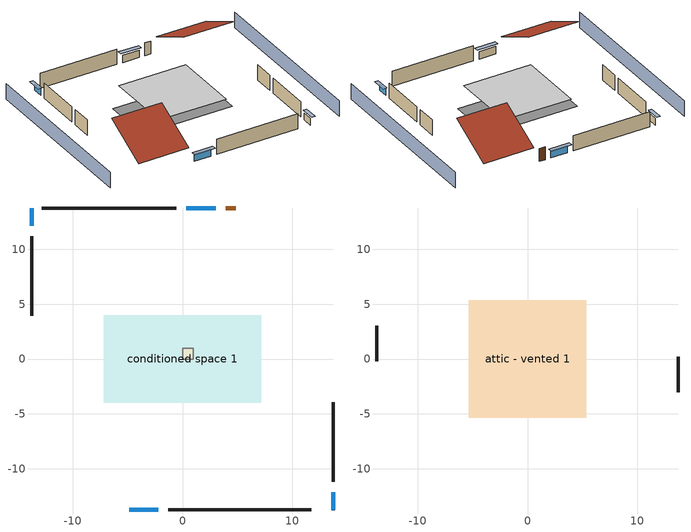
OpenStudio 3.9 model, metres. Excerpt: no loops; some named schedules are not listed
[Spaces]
conditioned space 1
 floor foundation (Slab1 construction): -7.17,-3.98 -7.17,3.98 7.17,3.98 7.17,-3.98 z0
 wall outside (Wall1 construction): -1.28,-13.77 11.76,-13.77 z0:2.44
 wall outside (Wall2 construction): -13.77,11.2 -13.77,3.96 z0:2.44
 wall outside (Wall3 construction): -0.57,13.77 -12.84,13.77 z0:2.44
 wall outside (Wall4 construction): 13.77,-11.2 13.77,-3.96 z0:2.44
 wall outside (AdiabaticWallConstruction): -4.86,-13.77 -2.21,-13.77 / 3.01,13.77 0.36,13.77 z0:1.19; -13.77,13.77 -13.77,12.13 / 13.77,-13.77 13.77,-12.13 z0:1.07
 wall outside (AdiabaticWallConstruction 1): 4.86,13.77 3.94,13.77 z0:2.03
 window (WindowConstruction): -4.86,-13.77 -2.21,-13.77 z0:1.19
 window (WindowConstruction 1): -13.77,13.77 -13.77,12.13 z0:1.07
 window (WindowConstruction 2): 3.01,13.77 0.36,13.77 z0:1.19
 window (WindowConstruction 3): 13.77,-13.77 13.77,-12.13 z0:1.07
 door (Door): 4.86,13.77 3.94,13.77 z0:2.03
furnace airloop ret air space
 floor adiabatic (AdiabaticConst): 0,0 0,1 1,1 1,0 z0
 wall adiabatic (AdiabaticConst): 0,1 0,0 1,0 1,1 0,1 z0:1
 ceiling adiabatic (AdiabaticConst): 1,0 1,1 0,1 0,0 z1
attic - vented 1
 floor to conditioned space 1 (Floor1 construction Reversed): -5.34,-5.34 -5.34,5.34 5.34,5.34 5.34,-5.34 z2.44
 wall outside (Wall5 construction): -13.77,3.03 -13.77,-0.22 z0:2.44
 wall outside (Wall6 construction): 13.77,-3.03 13.77,0.22 z0:2.44
 roof outside (Roof1 construction): -5.78,-13.77,2.44 -5.78,-6.63,6.01 -13.77,-6.63,6.01 -13.77,-13.77,2.44
 roof outside (Roof2 construction): 5.78,13.77,2.44 5.78,6.63,6.01 13.77,6.63,6.01 13.77,13.77,2.44
shading: 18.34,-13.77 18.34,13.77 / -18.34,13.77 -18.34,-13.77 z0:2.44; -1.9,-13.77 -5.16,-13.77 -5.16,-14.38 -1.9,-14.38 z1.49; -13.77,11.83 -13.77,14.08 -14.38,14.08 -14.38,11.83 z1.37; 0.06,13.77 3.32,13.77 3.32,14.38 0.06,14.38 z1.49; 13.77,-11.83 13.77,-14.08 14.38,-14.08 14.38,-11.83 z1.37
[Site]
Portland Intl Arpt_OR: Latitude {deg}=45.59; Longitude {deg}=-122.6; Time Zone {hr}=-8; Elevation {m}=33; Terrain=Suburbs; Keep Site Location Information=Yes
[Site:GroundTemperature:Shallow]
10.2558, 8.96328, 8.85977, 9.47314, 11.9355, 14.3863, 16.5111, 17.8571, 17.9714, 16.8767, 14.8061, 12.4304
[Site:WaterMainsTemperature]
Calculation Method=Schedule; Temperature Schedule=mains temperature schedule
[Building]
Building 1
[Material] Roughness=Rough
Name | Thickness {m} | Conductivity {W/m-K} | Density {kg/m3} | Specific Heat {J/kg-K} | Thermal Absorptance | Solar Absorptance | Visible Absorptance
asphalt or fiberglass shingles | 0.00635 | 0.162714 | 1121.4 | 1465.45 | 0.9 | 0.85 | 0.85
roof rigid ins | 0.00281632 | 0.029427 | 32.04 | 1214.23 | 0.9 | 0.7 | 0.7
osb sheathing 0.5 in. | 0.0127 | 0.115458 | 512.64 | 1214.23 | 0.9 | 0.6 | 0.6
wood siding | 0.0254 | 0.102417 | 544.68 | 1172.36 | 0.9 | 0.85 | 0.85
osb sheathing 0.5 in. 1 | 0.0127 | 0.115458 | 512.64 | 1214.23 | 0.9 | 0.7 | 0.7
wall stud and cavity | 0.1397 | 0.550994 | 139.0536 | 1170.24 | 0.9 | 0.7 | 0.7
gypsum board | 0.0127 | 0.160291 | 801 | 837.4 | 0.9 | 0.6 | 0.6
wall stud and cavity 1 | 0.1397 | 0.727959 | 139.0536 | 1170.24 | 0.9 | 0.6 | 0.6
ceiling loosefill ins | 0.254 | 0.0480833 | 16.02 | 1046.75 | 0.9 | 0.7 | 0.7
ceiling stud and cavity | 0.1397 | 0.104117 | 65.682 | 1177.47 | 0.9 | 0.7 | 0.7
concrete 4.0 in. | 0.1016 | 1.803125 | 2242.8 | 837.4 | 0.9 | 0.7 | 0.7
floor covering | 0.0127 | 0.0450781 | 54.468 | 1339.84 | 0.9 | 0.9 | 0.9
wood siding 1; wood siding 2 | 0.0254 | 0.102417 | 544.68 | 1172.36
wall rigid ins | 0.512978 | 0.029427 | 32.04 | 1214.23 | 0.9 | 0.7 | 0.7
wall stud and cavity 2 | 0.0889 | 0.380278 | 52.3479 | 1209.89 | 0.9 | 0.7 | 0.7
door material | 0.04445 | 0.0612267 | 512.64 | 1214.23 | 0.9 | 0.7 | 0.7
wall stud and cavity 3 | 0.0889 | 0.391764 | 83.0341 | 1211.67 | 0.9 | 0.7 | 0.7
furniture material conditioned space 1 | 0.1524 | 0.115458 | 640.8 | 1214.23 | 0.9 | 0.6 | 0.6
[Construction]
Roof1 construction; Roof2 construction: asphalt or fiberglass shingles, roof rigid ins, osb sheathing 0.5 in.
Wall1 construction; Wall2 construction; Wall3 construction; Wall4 construction: wood siding, osb sheathing 0.5 in. 1, wall stud and cavity, gypsum board
Wall5 construction; Wall6 construction: wood siding, osb sheathing 0.5 in. 1, wall stud and cavity 1
Floor1 construction Reversed: gypsum board, ceiling stud and cavity, ceiling loosefill ins
Slab1 construction: concrete 4.0 in., floor covering
WindowConstruction; WindowConstruction 1; WindowConstruction 2; WindowConstruction 3: WindowMaterial
AdiabaticWallConstruction: wood siding 1, wall rigid ins, wall stud and cavity 2, gypsum board
Door: door material
AdiabaticWallConstruction 1: wood siding 2, wall rigid ins, wall stud and cavity 2, gypsum board
PartitionWallConstruction: gypsum board, wall stud and cavity 3, gypsum board
furniture construction conditioned space 1: furniture material conditioned space 1
AdiabaticConst: Adiabatic
[WindowMaterial:SimpleGlazingSystem]
WindowMaterial: U-Factor {W/m2-K}=2.15764; Solar Heat Gain Coefficient=0.44
[Material:NoMass]
Adiabatic: Roughness=Rough; Thermal Resistance {m2-K/W}=176.1
[ThermalZone] Multiplier=1; Use Ideal Air Loads=No
Name | Volume {m3} | Thermostat
conditioned space | 278.185 | conditioned space temperature setpoint
attic - vented | 90.8252
furnace airloop ret air zone | 1
[Sizing:Zone] Zone Cooling Design Supply Air Temperature Input Method=SupplyAirTemperature; Zone Cooling Design Supply Air Temperature {C}=14; Zone Cooling Design Supply Air Temperature Difference {deltaC}=11.11; Zone Heating Design Supply Air Temperature Input Method=SupplyAirTemperature; Zone Heating Design Supply Air Temperature {C}=40; Zone Heating Design Supply Air Temperature Difference {deltaC}=11.11; Zone Cooling Design Supply Air Humidity Ratio {kg-H2O/kg-air}=0.0085; Zone Heating Design Supply Air Humidity Ratio {kg-H2O/kg-air}=0.008; Cooling Design Air Flow Method=DesignDay; Heating Design Air Flow Method=DesignDay; Account for Dedicated Outdoor Air System=No; Dedicated Outdoor Air System Control Strategy=NeutralSupplyAir; Dedicated Outdoor Air Low Setpoint Temperature for Design {C}=autosize; Dedicated Outdoor Air High Setpoint Temperature for Design {C}=autosize; Zone Load Sizing Method=Sensible Load Only No Latent Load; Zone Latent Cooling Design Supply Air Humidity Ratio Input Method=HumidityRatioDifference; Zone Cooling Design Supply Air Humidity Ratio Difference {kgWater/kgDryAir}=0.005; Zone Latent Heating Design Supply Air Humidity Ratio Input Method=HumidityRatioDifference; Zone Humidification Design Supply Air Humidity Ratio Difference {kgWater/kgDryAir}=0.005; Sizing Option=Coincident
attic - vented; furnace airloop ret air zone
[Space]
Name | Thermal Zone | Volume {m3}
conditioned space 1 | conditioned space | 278.185
attic - vented 1 | attic - vented | 90.8252
furnace airloop ret air space | furnace airloop ret air zone
[ThermostatSetpoint:DualSetpoint]
conditioned space temperature setpoint: Heating Setpoint Temperature Schedule=heating setpoint; Cooling Setpoint Temperature Schedule=cooling setpoint; Temperature Difference Between Cutout And Setpoint {deltaC}=0
[Foundation:Kiva]
Foundation Kiva 1: Initial Indoor Air Temperature {C}=11.6667; Wall Height Above Grade {m}=0.1016; Wall Depth Below Slab {m}=0.2032
[Foundation:Kiva:Settings]
Soil Conductivity {W/m-K}=1.9041; Soil Density {kg/m3}=1842.3; Soil Specific Heat {J/kg-K}=418.7; Ground Solar Absorptivity=0.9; Ground Thermal Absorptivity=0.9; Ground Surface Roughness {m}=0.03; Far-Field Width {m}=40; Deep-Ground Boundary Condition=ZeroFlux; Deep-Ground Depth {m}=40; Minimum Cell Dimension {m}=0.2; Maximum Cell Growth Coefficient=3; Simulation Timestep=Timestep
[SurfaceProperty:ExposedFoundationPerimeter]
Slab1: Exposed Perimeter Calculation Method=TotalExposedPerimeter; Total Exposed Perimeter {m}=44.59224
[SurfaceProperty:IncidentSolarMultiplier] Incident Solar Multiplier=1; Incident Solar Multiplier Schedule=trans schedule winter=0.85 summer=0.7
Window1; Window2; Window3; Window4
[InternalMass:Definition] Design Level Calculation Method=SurfaceArea
Name | Construction | Surface Area {m2}
partition wall mass | PartitionWallConstruction | 114.085
furniture mass conditioned space 1 | furniture construction conditioned space 1 | 45.63397
[InternalMass] Space or SpaceType=conditioned space 1; Multiplier=1
Name | Internal Mass Definition
partition wall mass | partition wall mass
furniture mass conditioned space 1 | furniture mass conditioned space 1
[EnergyManagementSystem:Sensor]
Name | Output Variable or Output Meter Index Key | Output Variable or Output Meter
water_heater_T_set | water heater setpoint | Schedule Value
out_pb_s |  | Site Outdoor Air Barometric Pressure
out_wt_s |  | Site Outdoor Air Humidity Ratio
site_vw_s |  | Site Wind Speed
cool_season | cooling season schedule | Schedule Value
furnace_airloop_AH_MFR_s | Node 5 | System Node Mass Flow Rate
furnace_airloop_AH_VFR_s | Node 5 | System Node Current Density Volume Flow Rate
furnace_airloop_AH_Tout_s | Node 5 | System Node Temperature
furnace_airloop_AH_Wout_s | Node 5 | System Node Humidity Ratio
furnace_airloop_RA_T_s | Node 8 | System Node Temperature
furnace_airloop_Ra_W_s | Node 8 | System Node Humidity Ratio
furnace_airloop_0_DZ_T_s | attic - vented | Zone Air Temperature
furnace_airloop_0_DZ_W_s | attic - vented | Zone Mean Air Humidity Ratio
natural_vent_s | natural vent schedule | Schedule Value
htg_sp_s | heating setpoint | Schedule Value
clg_sp_s | cooling setpoint | Schedule Value
mech_vent_range_fan_0_sch_s | mech vent range fan 0 schedule | Schedule Value
mech_vent_bath_fan_0_sch_s | mech vent bath fan 0 schedule | Schedule Value
clothes_dryer_exhaust_0_sch_s | clothes_dryer | Schedule Value
htg_load_cond |  | Heating:EnergyTransfer:Zone:CONDITIONED SPACE
clg_load_cond |  | Cooling:EnergyTransfer:Zone:CONDITIONED SPACE
htg_load_duct |  | Heating:EnergyTransfer:Zone:FURNACE AIRLOOP RET AIR ZONE
clg_load_duct |  | Cooling:EnergyTransfer:Zone:FURNACE AIRLOOP RET AIR ZONE
s_conv | Floor1 | Surface Inside Face Convection Heat Gain Energy
s_ig | Floor1 | Surface Inside Face Internal Gains Radiation Heat Gain Energy
s_sol | Floor1 | Surface Inside Face Solar Radiation Heat Gain Energy
s_lgt | Floor1 | Surface Inside Face Lights Radiation Heat Gain Energy
s_surf | Floor1 | Surface Inside Face Net Surface Thermal Radiation Heat Gain Energy
s_conv_1 | Slab1 | Surface Inside Face Convection Heat Gain Energy
s_ig_1 | Slab1 | Surface Inside Face Internal Gains Radiation Heat Gain Energy
s_sol_1 | Slab1 | Surface Inside Face Solar Radiation Heat Gain Energy
s_lgt_1 | Slab1 | Surface Inside Face Lights Radiation Heat Gain Energy
s_surf_1 | Slab1 | Surface Inside Face Net Surface Thermal Radiation Heat Gain Energy
ss_sol | Door1 | Surface Inside Face Solar Radiation Heat Gain Energy
ss_lgt | Door1 | Surface Inside Face Lights Radiation Heat Gain Energy
ss_conv | Door1 | Surface Inside Face Convection Heat Gain Energy
ss_ig | Door1 | Surface Inside Face Internal Gains Radiation Heat Gain Energy
ss_surf | Door1 | Surface Inside Face Net Surface Thermal Radiation Heat Gain Energy
ss_conv_1 | Window1 | Surface Inside Face Convection Heat Gain Energy
ss_ig_1 | Window1 | Surface Inside Face Internal Gains Radiation Heat Gain Energy
ss_surf_1 | Window1 | Surface Inside Face Net Surface Thermal Radiation Heat Gain Energy
ss_trans_in | Window1 | Surface Window Transmitted Solar Radiation Rate
ss_back_out | Window1 | Surface Window Shortwave from Zone Back Out Window Heat Transfer Rate
ss_trans_out | Window1 | Surface Inside Face Initial Transmitted Diffuse Transmitted Out Window Solar Radiation Rate
ss_conv_2 | Window2 | Surface Inside Face Convection Heat Gain Energy
ss_ig_2 | Window2 | Surface Inside Face Internal Gains Radiation Heat Gain Energy
ss_surf_2 | Window2 | Surface Inside Face Net Surface Thermal Radiation Heat Gain Energy
ss_trans_in_1 | Window2 | Surface Window Transmitted Solar Radiation Rate
ss_back_out_1 | Window2 | Surface Window Shortwave from Zone Back Out Window Heat Transfer Rate
ss_trans_out_1 | Window2 | Surface Inside Face Initial Transmitted Diffuse Transmitted Out Window Solar Radiation Rate
ss_conv_3 | Window3 | Surface Inside Face Convection Heat Gain Energy
ss_ig_3 | Window3 | Surface Inside Face Internal Gains Radiation Heat Gain Energy
ss_surf_3 | Window3 | Surface Inside Face Net Surface Thermal Radiation Heat Gain Energy
ss_trans_in_2 | Window3 | Surface Window Transmitted Solar Radiation Rate
ss_back_out_2 | Window3 | Surface Window Shortwave from Zone Back Out Window Heat Transfer Rate
ss_trans_out_2 | Window3 | Surface Inside Face Initial Transmitted Diffuse Transmitted Out Window Solar Radiation Rate
ss_conv_4 | Window4 | Surface Inside Face Convection Heat Gain Energy
ss_ig_4 | Window4 | Surface Inside Face Internal Gains Radiation Heat Gain Energy
ss_surf_4 | Window4 | Surface Inside Face Net Surface Thermal Radiation Heat Gain Energy
ss_trans_in_3 | Window4 | Surface Window Transmitted Solar Radiation Rate
ss_back_out_3 | Window4 | Surface Window Shortwave from Zone Back Out Window Heat Transfer Rate
ss_trans_out_3 | Window4 | Surface Inside Face Initial Transmitted Diffuse Transmitted Out Window Solar Radiation Rate
s_conv_2 | Wall1 | Surface Inside Face Convection Heat Gain Energy
s_ig_2 | Wall1 | Surface Inside Face Internal Gains Radiation Heat Gain Energy
s_sol_2 | Wall1 | Surface Inside Face Solar Radiation Heat Gain Energy
s_lgt_2 | Wall1 | Surface Inside Face Lights Radiation Heat Gain Energy
s_surf_2 | Wall1 | Surface Inside Face Net Surface Thermal Radiation Heat Gain Energy
s_conv_3 | Wall2 | Surface Inside Face Convection Heat Gain Energy
s_ig_3 | Wall2 | Surface Inside Face Internal Gains Radiation Heat Gain Energy
s_sol_3 | Wall2 | Surface Inside Face Solar Radiation Heat Gain Energy
s_lgt_3 | Wall2 | Surface Inside Face Lights Radiation Heat Gain Energy
s_surf_3 | Wall2 | Surface Inside Face Net Surface Thermal Radiation Heat Gain Energy
s_conv_4 | Wall3 | Surface Inside Face Convection Heat Gain Energy
s_ig_4 | Wall3 | Surface Inside Face Internal Gains Radiation Heat Gain Energy
s_sol_4 | Wall3 | Surface Inside Face Solar Radiation Heat Gain Energy
s_lgt_4 | Wall3 | Surface Inside Face Lights Radiation Heat Gain Energy
s_surf_4 | Wall3 | Surface Inside Face Net Surface Thermal Radiation Heat Gain Energy
s_conv_5 | Wall4 | Surface Inside Face Convection Heat Gain Energy
s_ig_5 | Wall4 | Surface Inside Face Internal Gains Radiation Heat Gain Energy
s_sol_5 | Wall4 | Surface Inside Face Solar Radiation Heat Gain Energy
s_lgt_5 | Wall4 | Surface Inside Face Lights Radiation Heat Gain Energy
s_surf_5 | Wall4 | Surface Inside Face Net Surface Thermal Radiation Heat Gain Energy
im_conv | furniture mass conditioned space 1 | Surface Inside Face Convection Heat Gain Energy
im_ig | furniture mass conditioned space 1 | Surface Inside Face Internal Gains Radiation Heat Gain Energy
im_sol | furniture mass conditioned space 1 | Surface Inside Face Solar Radiation Heat Gain Energy
im_lgt | furniture mass conditioned space 1 | Surface Inside Face Lights Radiation Heat Gain Energy
im_surf | furniture mass conditioned space 1 | Surface Inside Face Net Surface Thermal Radiation Heat Gain Energy
im_conv_1 | partition wall mass | Surface Inside Face Convection Heat Gain Energy
im_ig_1 | partition wall mass | Surface Inside Face Internal Gains Radiation Heat Gain Energy
im_sol_1 | partition wall mass | Surface Inside Face Solar Radiation Heat Gain Energy
im_lgt_1 | partition wall mass | Surface Inside Face Lights Radiation Heat Gain Energy
im_surf_1 | partition wall mass | Surface Inside Face Net Surface Thermal Radiation Heat Gain Energy
airflow_gain | infil flow | Infiltration Sensible Heat Gain Energy
airflow_loss | infil flow | Infiltration Sensible Heat Loss Energy
airflow_gain_1 | natural vent flow | Infiltration Sensible Heat Gain Energy
airflow_loss_1 | natural vent flow | Infiltration Sensible Heat Loss Energy
airflow_gain_2 | whole house fan flow | Infiltration Sensible Heat Gain Energy
airflow_loss_2 | whole house fan flow | Infiltration Sensible Heat Loss Energy
mv_conv | mech vent bath fan 0 | Electric Equipment Convective Heating Energy
mv_rad | mech vent bath fan 0 | Electric Equipment Radiant Heating Energy
mv_conv_1 | mech vent house fan | Electric Equipment Convective Heating Energy
mv_rad_1 | mech vent house fan | Electric Equipment Radiant Heating Energy
mv_conv_2 | mech vent house fan cfis | Electric Equipment Convective Heating Energy
mv_rad_2 | mech vent house fan cfis | Electric Equipment Radiant Heating Energy
mv_conv_3 | mech vent range fan 0 | Electric Equipment Convective Heating Energy
mv_rad_3 | mech vent range fan 0 | Electric Equipment Radiant Heating Energy
mv_conv_4 | mech vent house fan latent load | Other Equipment Convective Heating Energy
mv_rad_4 | mech vent house fan latent load | Other Equipment Radiant Heating Energy
mv_conv_5 | mech vent house fan sensible load | Other Equipment Convective Heating Energy
mv_rad_5 | mech vent house fan sensible load | Other Equipment Radiant Heating Energy
ducts_conv | furnace airloop_0 RetCondToRP | Other Equipment Convective Heating Energy
ducts_rad | furnace airloop_0 RetCondToRP | Other Equipment Radiant Heating Energy
ducts_conv_1 | furnace airloop_0 RetLatLkToRP | Other Equipment Convective Heating Energy
ducts_rad_1 | furnace airloop_0 RetLatLkToRP | Other Equipment Radiant Heating Energy
ducts_conv_2 | furnace airloop_0 RetSensLkToRP | Other Equipment Convective Heating Energy
ducts_rad_2 | furnace airloop_0 RetSensLkToRP | Other Equipment Radiant Heating Energy
ducts_conv_3 | furnace airloop_0 SupCondToLv | Other Equipment Convective Heating Energy
ducts_rad_3 | furnace airloop_0 SupCondToLv | Other Equipment Radiant Heating Energy
ducts_conv_4 | furnace airloop_0 SupLatLkToCond | Other Equipment Convective Heating Energy
ducts_rad_4 | furnace airloop_0 SupLatLkToCond | Other Equipment Radiant Heating Energy
ducts_conv_5 | furnace airloop_0 SupSensLkToCond | Other Equipment Convective Heating Energy
ducts_rad_5 | furnace airloop_0 SupSensLkToCond | Other Equipment Radiant Heating Energy
ig_lgt_conv | interior lighting | Lights Convective Heating Energy
ig_lgt_rad | interior lighting | Lights Radiant Heating Energy
ig_lgt_vis | interior lighting | Lights Visible Radiation Heating Energy
ig_ee_conv | ceiling fan | Electric Equipment Convective Heating Energy
ig_ee_rad | ceiling fan | Electric Equipment Radiant Heating Energy
ig_ee_conv_1 | clothes dryer | Electric Equipment Convective Heating Energy
ig_ee_rad_1 | clothes dryer | Electric Equipment Radiant Heating Energy
ig_ee_conv_2 | clothes washer | Electric Equipment Convective Heating Energy
ig_ee_rad_2 | clothes washer | Electric Equipment Radiant Heating Energy
ig_ee_conv_3 | cooking range | Electric Equipment Convective Heating Energy
ig_ee_rad_3 | cooking range | Electric Equipment Radiant Heating Energy
ig_ee_conv_4 | dishwasher | Electric Equipment Convective Heating Energy
ig_ee_rad_4 | dishwasher | Electric Equipment Radiant Heating Energy
ig_ee_conv_5 | freezer | Electric Equipment Convective Heating Energy
ig_ee_rad_5 | freezer | Electric Equipment Radiant Heating Energy
ig_ee_conv_6 | fridge | Electric Equipment Convective Heating Energy
ig_ee_rad_6 | fridge | Electric Equipment Radiant Heating Energy
ig_ee_conv_7 | fridge 1 | Electric Equipment Convective Heating Energy
ig_ee_rad_7 | fridge 1 | Electric Equipment Radiant Heating Energy
ig_ee_conv_8 | misc plug loads | Electric Equipment Convective Heating Energy
ig_ee_rad_8 | misc plug loads | Electric Equipment Radiant Heating Energy
ig_ee_conv_9 | misc tv | Electric Equipment Convective Heating Energy
[ElectricEquipment:Definition] Design Level Calculation Method=EquipmentLevel
Name | Design Level {W} | Fraction Latent | Fraction Radiant | Fraction Lost
ceiling fan | 17.3596 | 0 | 0.558 | 0
clothes washer | 350.683 | 0.03 | 0.162 | 0.7
clothes dryer | 2482.2 | 0.015 | 0.081 | 0.85
dishwasher | 419.386 | 0.3 | 0.18 | 0.4
fridge | 49.4292 | 0 | 0.6 | 0
fridge 2 | 73.0959 | 0 | 0.6 | 0
freezer | 194.914 | 0 | 0.6 | 0
cooking range | 1660.35 | 0.08 | 0.432 | 0.2
misc tv | 391.988 | 0 | 0.6 | 0
misc plug loads | 295.784 | 0.021 | 0.558 | 0.049
whole house fan; mech vent house fan | 0 | 0 | 0 | 1
mech vent house fan cfis | 0 | 0 | 0 | 0
mech vent range fan 0; mech vent bath fan 0 | 30 | 0 | 0 | 1
[ElectricEquipment] Space or SpaceType=conditioned space 1
Name | Electric Equipment Definition | Schedule
ceiling fan | ceiling fan | ceiling_fan
clothes washer | clothes washer | clothes_washer
clothes dryer | clothes dryer | clothes_dryer
dishwasher | dishwasher | dishwasher
fridge | fridge | fridge schedule
fridge 1 | fridge 2 | fridge schedule 1
freezer | freezer | freezer schedule
cooking range | cooking range | cooking_range
misc tv | misc tv | plug_loads_tv
misc plug loads | misc plug loads | plug_loads_other
whole house fan | whole house fan | Always On Discrete
mech vent house fan | mech vent house fan | mech vent house fan schedule
mech vent house fan cfis | mech vent house fan cfis | mech vent house fan cfis schedule
mech vent range fan 0 | mech vent range fan 0 | mech vent range fan 0 schedule
mech vent bath fan 0 | mech vent bath fan 0 | mech vent bath fan 0 schedule
[OtherEquipment:Definition] Design Level Calculation Method=EquipmentLevel
Name | Design Level {W} | Fraction Latent | Fraction Radiant | Fraction Lost
water heater sens; furnace airloop_0 SupSensLkToCond; furnace airloop_0 SupCondToLv; furnace airloop_0 RetCondToRP; furnace airloop_0 RetSensLkToRP; furnace airloop_0 SupCondToDZ; furnace airloop_0 RetCondToDZ; furnace airloop_0 SupSensLkToDZ; mech vent house fan sensible load | 0 | 0 | 0 | 0
water heater lat; furnace airloop_0 SupLatLkToCond; furnace airloop_0 RetLatLkToRP; furnace airloop_0 SupLatLkToDZ; mech vent house fan latent load | 0 | 1 | 0 | 0
water heater energy adjustment1 | 0.01 | 0 | 0 | 1
clothes dryer 2 | 0 | 0.015 | 0.081 | 0.85
cooking range 2 | 0 | 0.08 | 0.432 | 0.2
general water use sensible | -43.4886 | 0 | 0.6 | 0
general water use latent | 44.1266 | 1 | 0 | 0
[OtherEquipment]
Name | Other Equipment Definition | Space or SpaceType | Schedule | Fuel Type
water heater sens | water heater sens | conditioned space 1 | Always On Discrete
water heater lat | water heater lat | conditioned space 1 | Always On Discrete
water heater energy adjustment1 | water heater energy adjustment1 | conditioned space 1 | Always On Discrete | Electricity
clothes dryer 1 | clothes dryer 2 | conditioned space 1 | clothes_dryer | Electricity
cooking range 1 | cooking range 2 | conditioned space 1 | cooking_range | Electricity
general water use sensible | general water use sensible | conditioned space 1 | general water use schedule
general water use latent | general water use latent | conditioned space 1 | general water use schedule
furnace airloop_0 SupSensLkToCond | furnace airloop_0 SupSensLkToCond | conditioned space 1 | Always On Discrete
furnace airloop_0 SupLatLkToCond | furnace airloop_0 SupLatLkToCond | conditioned space 1 | Always On Discrete
furnace airloop_0 SupCondToLv | furnace airloop_0 SupCondToLv | conditioned space 1 | Always On Discrete
furnace airloop_0 RetCondToRP | furnace airloop_0 RetCondToRP | furnace airloop ret air space | Always On Discrete
furnace airloop_0 RetSensLkToRP | furnace airloop_0 RetSensLkToRP | furnace airloop ret air space | Always On Discrete
furnace airloop_0 RetLatLkToRP | furnace airloop_0 RetLatLkToRP | furnace airloop ret air space | Always On Discrete
furnace airloop_0 SupCondToDZ | furnace airloop_0 SupCondToDZ | attic - vented 1 | Always On Discrete
furnace airloop_0 RetCondToDZ | furnace airloop_0 RetCondToDZ | attic - vented 1 | Always On Discrete
furnace airloop_0 SupSensLkToDZ | furnace airloop_0 SupSensLkToDZ | attic - vented 1 | Always On Discrete
furnace airloop_0 SupLatLkToDZ | furnace airloop_0 SupLatLkToDZ | attic - vented 1 | Always On Discrete
mech vent house fan sensible load | mech vent house fan sensible load | conditioned space 1 | Always On Discrete
mech vent house fan latent load | mech vent house fan latent load | conditioned space 1 | Always On Discrete
[WaterUse:Equipment:Definition]
Name | Peak Flow Rate {m3/s}
clothes washer | 3.41556e-06
dishwasher | 8.26844e-06
[Lights:Definition]
interior lighting: Design Level Calculation Method=LightingLevel; Lighting Level {W}=202.385; Fraction Radiant=0.6; Fraction Visible=0.2; Return Air Fraction=0
[Lights]
interior lighting: Lights Definition=interior lighting; Space or SpaceType=conditioned space 1; Schedule=lighting_interior; Fraction Replaceable=1
[Exterior:Lights:Definition]
exterior lighting: Design Level {W}=6.19068
[Exterior:Lights]
exterior lighting: Exterior Lights Definition=exterior lighting; Schedule=exterior lighting schedule
[People:Definition]
occupants: Number of People Calculation Method=People; Number of People {people}=2; Fraction Radiant=0.314171; Sensible Heat Fraction=0.56303; Carbon Dioxide Generation Rate {m3/s-W}=0; Enable ASHRAE 55 Comfort Warnings=No; Mean Radiant Temperature Calculation Type=EnclosureAveraged
[People]
occupants: People Definition=occupants; Space or SpaceType=conditioned space 1; Number of People Schedule=occupants; Activity Level Schedule=occupants activity schedule; Multiplier=1
[ZoneMixing] Schedule=Always On Continuous; Design Flow Rate Calculation Method=Flow/Zone; Design Flow Rate {m3/s}=0
Name | Zone or Space | Source Zone or Space
furnace airloop_0 ZoneMixDZToCond mix | conditioned space | attic - vented
furnace airloop_0 ZoneMixCondToDZ mix; whole house fan mix | attic - vented | conditioned space
[SpaceInfiltration:DesignFlowRate] Schedule=Always On Discrete; Design Flow Rate Calculation Method=Flow/Space; Design Flow Rate {m3/s}=0
Name | Space or SpaceType
natural vent flow; whole house fan flow; infil flow | conditioned space 1
attic_vented 1 duct leakage imbalance infil flow | attic - vented 1
[SpaceInfiltration:EffectiveLeakageArea]
infil attic - vented 1: Space or SpaceType=attic - vented 1; Schedule=Always On Discrete; Effective Air Leakage Area {cm2}=3802.45; Stack Coefficient=0.000166082; Wind Coefficient=3.43841e-05
